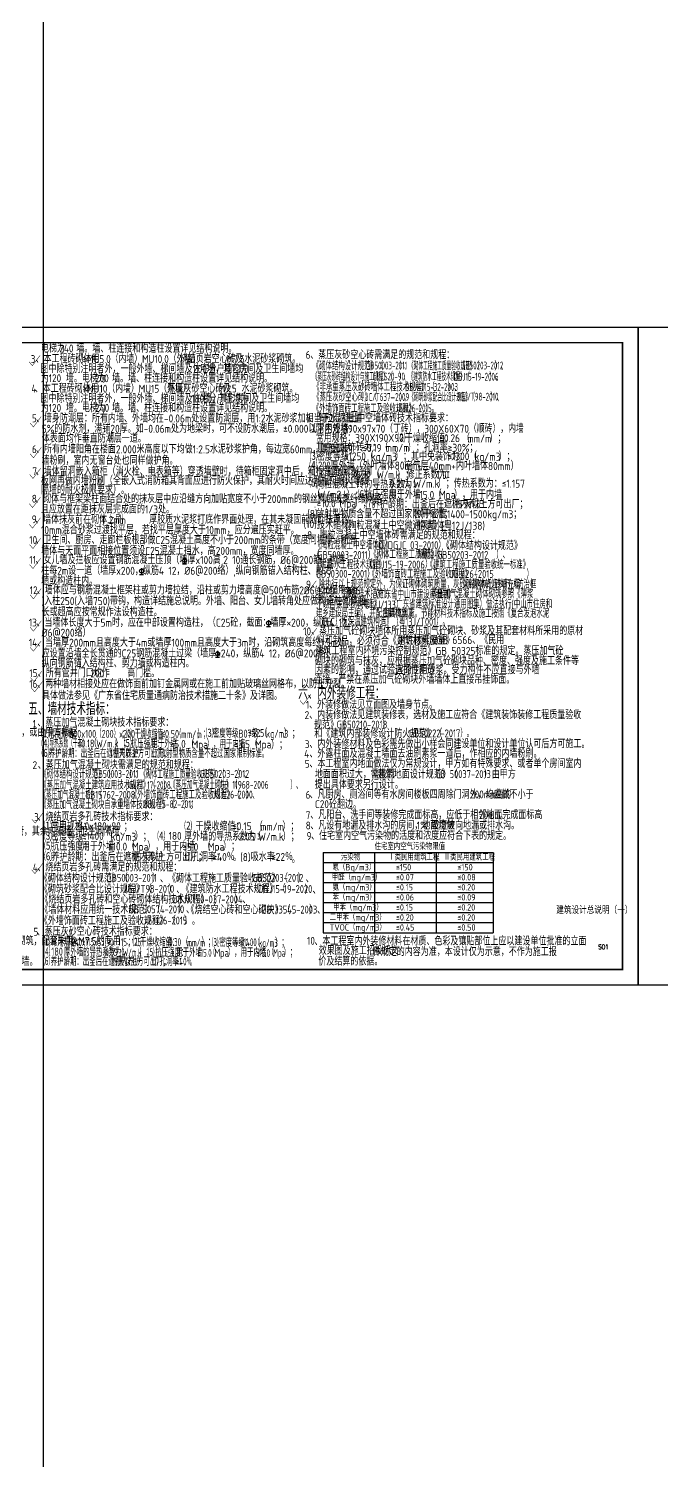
# Model space of a CAD drawing. Extents: x 6843040 to 15500510, y -6507076 to -4940511.
# Drawn here: x 7716982 to 7757360, y -5384709 to -5293327 of the extents above; entities that cross this region are included whole.
import ezdxf

# ---------------------------------------------------------------- set-up
doc = ezdxf.new("R2010")
doc.units = 0
doc.header["$LTSCALE"] = 1000
doc.header["$MEASUREMENT"] = 0
doc.layers.add('DIM_MODI', color=6, linetype='Continuous', plot=False)
for name, color, linetype in [('PUB_TEXT', 7, 'Continuous'), ('PUB_TITLE', 4, 'Continuous'), ('TITLE', 4, 'Continuous'), ('公共图层', 7, 'Continuous'), ('文字', 2, 'Continuous')]:
    doc.layers.add(name, color=color, linetype=linetype)
doc.styles.add('_TCH_DIM', font='SIMPLEX', dxfattribs={"bigfont": 'GBCBIG'})
doc.styles.add('HZ', font='rs', dxfattribs={"width": 0.8, "bigfont": 'hztxt'})
doc.styles.add('应该不会同名吧！！', font='GBENOR', dxfattribs={"height": 5, "bigfont": 'GBCBIG'})

msp = doc.modelspace()

# ---------------------------------------------------------------- linework, layer by layer
for p, q in [((7735768.3, -5345909.7), (7746630.4, -5345909.7)), ((7735768.3, -5345909.7), (7735768.3, -5351029.7)), ((7735768.3, -5346549.7), (7746630.4, -5346549.7)), ((7739076.8, -5351029.7), (7739076.8, -5345909.7)), ((7743001, -5351029.7), (7743001, -5345909.7)), ((7746630.4, -5345909.7), (7746630.4, -5351029.7)), ((7735768.3, -5347189.7), (7746630.4, -5347189.7)), ((7735768.3, -5347829.7), (7746630.4, -5347829.7)), ((7735768.3, -5348469.7), (7746630.4, -5348469.7)), ((7735768.3, -5349109.7), (7746630.4, -5349109.7)), ((7735768.3, -5349749.7), (7746630.4, -5349749.7)), ((7735768.3, -5350389.7), (7746630.4, -5350389.7)), ((7735768.3, -5351029.7), (7746630.4, -5351029.7))]:
    msp.add_line(p, q)
at = {"layer": 'DIM_MODI'}
msp.add_lwpolyline([(7717926.7, -5495629.9), (7717926.7, -5211216.4), (7836776.1, -5211216.4)], dxfattribs=at)
at = {"layer": 'PUB_TITLE'}
for p, q in [((7754888.3, -5353371.9), (7754888.3, -5313371.9)), ((7747888.3, -5353371.9), (7754888.3, -5353371.9))]:
    msp.add_line(p, q, dxfattribs=at)
for points in [[(7696488.3, -5354371.9), (7696488.3, -5312371.9), (7755888.3, -5312371.9), (7755888.3, -5354371.9)], [(7755888.3, -5354371.9), (7755888.3, -5312371.9), (7815288.3, -5312371.9), (7815288.3, -5354371.9)]]:
    msp.add_lwpolyline(points, close=True, dxfattribs=at)
at = {"layer": 'PUB_TITLE', "const_width": 100}
msp.add_lwpolyline([(7698988.3, -5353371.9), (7754888.3, -5353371.9), (7754888.3, -5313371.9), (7698988.3, -5313371.9)], close=True, dxfattribs=at)
at = {"layer": 'PUB_TITLE'}
for points, const_width in [([(7717717.2, -5314181.8), (7717218.8, -5314838.4), (7717006.1, -5314587.3)], 30), ([(7717784.3, -5318091), (7717285.9, -5318747.5), (7717073.2, -5318496.4)], 30), ([(7717784.3, -5320063.5), (7717285.9, -5320720), (7717073.2, -5320468.9)], 30), ([(7717755.8, -5321378.9), (7717257.4, -5322035.4), (7717044.7, -5321784.3)], 30), ([(7717730.9, -5323238.4), (7717232.5, -5323894.9), (7717019.8, -5323643.8)], 30), ([(7717730.9, -5324555.4), (7717232.5, -5325211.9), (7717019.8, -5324960.8)], 30), ([(7717754.4, -5325857.4), (7717256, -5326513.9), (7717043.3, -5326262.8)], 30), ([(7717754.4, -5327129.9), (7717256, -5327786.4), (7717043.3, -5327535.3)], 30), ([(7717784.4, -5329064.4), (7717286, -5329720.9), (7717073.3, -5329469.8)], 30), ([(7735336.5, -5328567.4), (7734838.1, -5329224), (7734625.4, -5328972.9)], 30), ([(7717784.4, -5331127.4), (7717286, -5331783.9), (7717073.3, -5331532.8)], 30), ([(7735372.5, -5331586.2), (7734874.1, -5332242.7), (7734661.4, -5331991.7)], 30), ([(7717784.4, -5332405.4), (7717286, -5333061.9), (7717073.3, -5332810.8)], 30), ([(7717815.4, -5334350.9), (7717317, -5335007.4), (7717104.3, -5334756.3)], 30), ([(7717863.4, -5335002.6), (7717365, -5335659.2), (7717152.4, -5335408.1)], 30), ([(7735006, -5335802.6), (7734507.6, -5336459.1), (7734295, -5336208)], 30), ([(7747888.3, -5353371.9), (7754888.3, -5353371.9)], 50)]:
    msp.add_lwpolyline(points, dxfattribs=dict(at, const_width=const_width))
at = {"layer": 'PUB_TITLE', "color": 4, "const_width": 30, "elevation": 1.3}
for points in [[(7717898.1, -5343382.5), (7717399.7, -5344039), (7717187.1, -5343787.9)], [(7717884.1, -5346606.4), (7717385.7, -5347262.9), (7717173.1, -5347011.9)]]:
    msp.add_lwpolyline(points, dxfattribs=at)
at = {"layer": '文字', "color": 2}
for p, q in [((7726806.1, -5327483.7, 1791.4), (7727061.2, -5327483.7, 1791.4)), ((7726933.7, -5327079.7, 1791.4), (7726933.7, -5327483.7, 1791.4)), ((7724064.3, -5328160.6, -13.8), (7724319.5, -5328160.6, -13.8)), ((7724191.9, -5327756.6, -13.8), (7724191.9, -5328160.6, -13.8)), ((7732297.6, -5331074.8, 1791.4), (7732297.6, -5331478.8, 1791.4)), ((7732170.1, -5331478.8, 1791.4), (7732425.2, -5331478.8, 1791.4)), ((7729035.6, -5333039.3, 1791.4), (7729035.6, -5333443.3, 1791.4)), ((7728908, -5333443.3, 1791.4), (7729163.1, -5333443.3, 1791.4))]:
    msp.add_line(p, q, dxfattribs=at)
for centre in [(7726933.7, -5327271.1, 1791.4), (7724191.9, -5327948, -13.8), (7732297.6, -5331266.2, 1791.4), (7729035.6, -5333230.7, 1791.4)]:
    msp.add_circle(centre, 127.6, dxfattribs=at)

# ---------------------------------------------------------------- texts
at = {"layer": 'PUB_TEXT', "color": 2, "style": '应该不会同名吧！！'}
for s, p in [('240', (7718940.2, -5313988)), ('≥MU5.0（内墙）MU10.0（外墙）', (7720420.9, -5314665.1)), ('M7.5', (7729619.7, -5314654.8)), ('120', (7718263, -5315891.7)), ('200', (7721220.2, -5315893)), ('200', (7727479.1, -5315301)), ('≥MU10（内墙）MU15（外墙）', (7720429, -5316559.2)), ('M7.5', (7729111.9, -5316548.8)), ('120', (7718263, -5317785.8)), ('240', (7721220.2, -5317787.1)), ('180', (7727360.1, -5317195.1)), ('常用规格：390X190X90', (7735322.1, -5319706, 6.9)), ('190x97x70（丁砖），300X60X70（顺砖），内墙', (7737138.1, -5319113.5, 6.9)), ('≤0.26', (7743196.5, -5319717.3, 6.9)), ('≤0.19', (7738266, -5320342.3, 6.9)), ('≤1250', (7737110.4, -5320873.8, 6.9)), ('≤1300', (7743717.9, -5320873.8, 6.9)), ('0.274', (7740026.8, -5322632.2, 6.9)), ('≥15.0', (7741634.5, -5323330.9, 6.9)), ('≥10.0', (7735362.6, -5323877, 6.9)), ('15', (7744157.8, -5323926.5, 6.9)), ('1 2mm', (7721610.4, -5324942.1)), ('~', (7721833.7, -5325310.6)), ('200', (7720925.9, -5334730.1)), ('200mm', (7745154.1, -5342452.5)), ('C20', (7735255.4, -5343080.8)), ('240x180x90', (7719946.8, -5344482.3)), ('≤0.15', (7729980.7, -5344482.3)), ('1%', (7741749.5, -5344441.1)), ('20mm', (7745716.3, -5343783.5)), ('≤1400', (7720367, -5345107.5)), ('180', (7725916.7, -5345103.8)), ('2.05', (7730381.9, -5345143.1)), ('≥10.0', (7722053.2, -5345786.3)), ('≥5.0', (7726792.2, -5345805)), ('15', (7723645.4, -5346442.3)), ('≥40％', (7728721.4, -5346445.4)), ('≤22％', (7732470.1, -5346445.4))]:
    msp.add_text(s, height=500, dxfattribs=at).set_placement(p)
at = {"layer": 'PUB_TEXT', "color": 2, "style": '应该不会同名吧！！', "width": 0.8}
for s, p in [('200', (7735454.9, -5321457.5, 6.9)), ('0.30', (7737867.6, -5322030.2, 6.9)), ('W/m.k', (7739217.4, -5322039.9, 6.9)), ('1.10', (7743025.6, -5322043.7, 6.9)), ('GB50003-2011', (7735409.3, -5327173.2, 6.9)), ('Q/DGJC 03-2010', (7739281.3, -5326542.7, 6.9)), ('GB50203-2012', (7743041.6, -5327167.2)), ('GBJ15-19-2006', (7738799.9, -5327779.3, 6.9)), ('GB50300-2001', (7735310.9, -5328368.3, 6.9)), ('JGJ126-2015', (7743846.5, -5328382.6, 6.9)), ('GB50210-2018', (7736645.9, -5337994.5)), ('GB50222-2017）。', (7741257, -5338554.4)), ('GB 50037-2013', (7742938.4, -5341155.8)), ('GB50003-2011', (7721953.4, -5347779.1)), ('GB50203-2012', (7731238.6, -5347778.2)), ('JGJ/T98-2010', (7723045.7, -5348481.9)), ('DBJ15-19-2020', (7731629.8, -5348492.4)), ('GB 50574-2010', (7723346, -5349787.7)), ('DBJ/T50-037-2004', (7726163.9, -5349149.9)), ('GB 13545-2003', (7731824.5, -5349806.8)), ('JGJ126-2015', (7724291, -5350505.3))]:
    msp.add_text(s, height=500, dxfattribs=at).set_placement(p)
at = {"layer": 'PUB_TEXT', "style": '_TCH_DIM', "width": 0.705882}
msp.add_text('S01', height=297.5, dxfattribs=at).set_placement((7753335, -5352088.3))
at = {"layer": 'TITLE', "color": 1, "style": '应该不会同名吧！！'}
for s, p in [('六、内外装修工程：', (7734180, -5336129.8)), ('五、墙材技术指标：', (7716961.3, -5337144.1))]:
    msp.add_text(s, height=817.02, dxfattribs=at).set_placement(p)
at = {"layer": '公共图层', "color": 2, "style": 'HZ', "width": 0.8}
msp.add_text('建筑设计总说明（一）', height=450, dxfattribs=at).set_placement((7750653.6, -5349825.7))
at = {"layer": '文字', "color": 2, "style": '应该不会同名吧！！'}
for s, height, p in [('电梯为', 510.64, (7717760.9, -5314007.6)), ('墙。墙、柱连接和构造柱设置详见结构说明。', 510.638, (7720029, -5314007.6)), ('、蒸压灰砂空心砖需满足的规范和规程：', 510.638, (7734951.1, -5314417.5)), ('3', 500, (7717113.3, -5314666.1)), ('、本工程砖砌体用', 510.64, (7717421.7, -5314662.1)), ('图中除特别注明者外，一般外墙、梯间墙及住宅分户墙均为', 510.638, (7717737.6, -5315305.2)), ('烧结页岩空心砖及', 510.64, (7726619.9, -5314662.1)), ('墙，其它房间及卫生间墙均', 510.638, (7728379, -5315305.2)), ('水泥砂浆砌筑。', 510.64, (7730742.8, -5314662.1)), ('6', 500, (7734659.4, -5314398)), ('为', 510.6, (7717766.5, -5315912.6)), ('墙。电梯为', 510.64, (7719356.9, -5315912.6)), ('墙。墙、柱连接和构造柱设置详见结构说明。', 510.638, (7722309, -5315912.6)), ('4', 500, (7717160.3, -5316556.7)), ('、本工程砖砌体用', 510.64, (7717368.7, -5316556.2)), ('蒸压灰砂空心砖及', 510.64, (7725842.1, -5316556.2)), ('水泥砂浆砌筑。', 510.64, (7730565.5, -5316556.2)), ('图中除特别注明者外，一般外墙、梯间墙及住宅分户墙均为', 510.638, (7717737.6, -5317199.3)), ('为', 510.6, (7717766.5, -5317806.7)), ('墙。电梯为', 510.64, (7719356.9, -5317806.7)), ('墙。墙、柱连接和构造柱设置详见结构说明。', 510.638, (7722309, -5317806.7)), ('墙，其它房间及卫生间墙均', 510.638, (7728122.1, -5317199.3)), ('5', 500, (7717189.3, -5318449.6)), ('、墙身防潮层：所有内墙、外墙均在-0.06m处设置防潮层，用1:2水泥砂浆加相当于水泥重量', 510.638, (7717446.5, -5318462.6)), ('7', 510.6, (7734680.6, -5318451.1, 6.9)), ('、陶粒混凝土中空墙体砖技术指标要求：', 510.638, (7734872, -5318451.1, 6.9)), ('体表面均作垂直防潮层一道。', 510.638, (7717819, -5319743.1)), ('5%%%的防水剂，满铺20厚。如-0.06m处为地梁时，可不设防水潮层，%%P0.000以下内外墙', 510.638, (7717819, -5319122.6)), ('⑴', 510.6, (7734890.4, -5319142, 6.9)), ('.', 510.6, (7735217.5, -5319112, 6.9)), ('常用规格：', 510.64, (7735355.9, -5319142, 6.9)), ('⑵', 510.6, (7740519.6, -5319734.8, 6.9)), ('干燥收缩值：', 510.64, (7740992.2, -5319734.8, 6.9)), ('（', 510.6, (7744634.8, -5319745.8, 6.9)), ('mm/m', 510.64, (7744975.2, -5319745.8, 6.9)), ('）；', 510.64, (7746391.9, -5319745.8, 6.9)), ('6', 500, (7717189.3, -5320422.1)), ('、所有内墙阳角在楼面2.000米高度以下均做1:2.5水泥砂浆护角，每边宽60mm，厚度同内', 510.638, (7717446.5, -5320435.1)), ('其中免装饰砖为：', 510.64, (7735322.2, -5320324.3, 6.9)), ('（', 510.6, (7739418.3, -5320335.3, 6.9)), ('mm/m', 510.64, (7739758.7, -5320335.3, 6.9)), ('.', 510.6, (7740860.1, -5319734.8, 6.9)), ('）；孔洞率≥30%%%；', 510.638, (7741175.4, -5320335.3, 6.9)), ('墙粉刷，室内无窗台处也同样做护角。', 510.638, (7717805, -5321157.1)), ('⑷', 510.6, (7734897.4, -5321487, 6.9)), ('⑶', 510.6, (7734912.5, -5320905, 6.9)), ('密度等级：', 510.64, (7735378, -5320905, 6.9)), ('厚外墙（外叶墙体80mm+', 510.638, (7736257.3, -5321472, 6.9)), ('（', 510.6, (7738481.6, -5320905, 6.9)), ('kg/m3', 510.64, (7738822, -5320905, 6.9)), ('）；其中免装饰为：', 510.64, (7740363.7, -5320905, 6.9)), ('空气层40mm+内叶墙体80mm）', 510.638, (7740980.8, -5321501.5, 6.9)), ('（', 510.6, (7745089.1, -5320905, 6.9)), ('kg/m3', 510.64, (7745429.5, -5320905, 6.9)), ('）；', 510.64, (7746971.2, -5320905, 6.9)), ('7', 500, (7717218.8, -5321820.6)), ('、墙体留洞嵌入箱柜（消火栓、电表箱等）穿透墙壁时，待箱柜固定洞中后，箱柜背面洞口钉钢', 510.638, (7717432.5, -5321850.6)), ('板网再做内墙粉刷（全嵌入式消防箱其背面应进行防火保护，其耐火时间应达到相应耐火等级', 510.638, (7717765.6, -5322447.6)), ('⑸', 510.6, (7734894.3, -5322615, 6.9)), ('.', 510.6, (7735253, -5321415, 6.9)), ('陶粒混凝土砖的导热系数为：', 510.638, (7735330, -5322674.5, 6.9)), ('的导热系数为：', 510.64, (7735479.8, -5322033.5, 6.9)), ('（', 510.6, (7738877, -5322039.9, 6.9)), ('）；', 510.64, (7740497.1, -5322077.4, 6.9)), ('修正系数为：', 510.64, (7741106.8, -5322066.5, 6.9)), ('.', 510.6, (7741123, -5321457, 6.9)), ('（', 510.6, (7741205.8, -5322624.4, 6.9)), ('）；传热系数为：≤1.157', 510.638, (7743087.9, -5322623.9, 6.9)), ('隔墙的耐火极限要求）。', 510.638, (7717765.6, -5323037.6)), ('.', 510.6, (7735199.5, -5322568, 6.9)), ('（', 510.6, (7735086.3, -5323326.9, 6.9)), ('W/m2.k', 510.64, (7735426.7, -5323326.4, 6.9)), ('）；', 510.64, (7737284.9, -5323379.4, 6.9)), ('⑹', 510.6, (7737978.1, -5323359.3, 6.9)), ('抗压强度：', 510.64, (7738419.1, -5323332.5, 6.9)), ('用于外墙', 510.64, (7739967.3, -5323332.5, 6.9)), ('W/m.k', 510.64, (7741546.2, -5322623.9, 6.9)), ('（', 510.6, (7742829, -5323332.5, 6.9)), ('Mpa', 510.64, (7743169.4, -5323332.5, 6.9)), ('），用于内墙', 510.64, (7744127.7, -5323332.5, 6.9)), ('8', 500, (7717179.4, -5323580)), ('、砌体与框架梁柱面结合处的抹灰层中应沿缝方向加贴宽度不小于200mm的钢丝网或玻璃纤维网格，', 510.638, (7717393.1, -5323610)), ('且应放置在距抹灰层完成面的1/3处。', 510.638, (7717765.6, -5324270)), ('.', 510.6, (7735180.6, -5323297.5, 6.9)), ('.', 510.6, (7735185.6, -5323911.1, 6.9)), ('（', 510.6, (7736483.3, -5323895, 6.9)), ('Mpa', 510.64, (7736823.7, -5323895, 6.9)), ('）；', 510.64, (7737782, -5323895, 6.9)), ('⑺', 510.6, (7738482.7, -5323946.1, 6.9)), ('养护龄期：出釜后在遮棚内养护', 510.638, (7738892.1, -5323946.1, 6.9)), ('天以上方可出厂；', 510.64, (7744732.5, -5323946.1, 6.9)), ('9', 500, (7717179.4, -5324897)), ('、墙体抹灰前在砌体上刷      厚胶质水泥浆打底作界面处理，在其未凝固前随即抹厚约', 510.638, (7717393.1, -5324927)), ('(10)', 510.64, (7734525.9, -5325209.1, 6.9)), ('(8)', 510.64, (7734761.9, -5324552.9, 6.9)), ('.', 510.6, (7735271, -5324585, 6.9)), ('放射型物质含量不超过国家限制标准；', 510.638, (7735336.5, -5324577.9, 6.9)), ('技术指标:', 510.64, (7735394, -5325266.5, 6.9)), ('《陶粒混凝土中空微通风墙体', 510.638, (7736886.4, -5325294, 6.9)), ('(9)', 510.64, (7741572.9, -5324552.9, 6.9)), ('构造》(粤12J/138)', 510.638, (7741789.2, -5325310, 6.9)), ('干密度1400-1500kg/m3；', 510.638, (7742147.5, -5324577.9, 6.9)), ('10', 500, (7717020.4, -5326216)), ('、卫生间、厨房、走廊栏板根部做C25混凝土高度不小于200mm的条带（宽度同墙厚。所有', 510.638, (7717416.6, -5326229)), ('10mm混合砂浆过渡找平层，若找平层厚度大于10mm，应分遍压实赶平。', 510.638, (7717765.6, -5325587)), ('8', 510.6, (7734749.5, -5325920.2, 6.9)), ('、陶粒混凝土中空墙体砖需满足的规范和规程：', 510.638, (7735044.5, -5325920.2, 6.9)), ('.', 510.6, (7735334.5, -5325247.5, 6.9)), ('墙体与天面平面相接位置须设C25混凝土挡水，高200mm，宽度同墙厚。', 510.638, (7717782.1, -5326914.5)), ('（           ）、', 510.638, (7735054.5, -5327194.3, 6.9)), ('（              ）、', 510.638, (7738723, -5326563.8, 6.9)), ('《砌体结构设计规范》', 510.64, (7743355.5, -5326589.3, 6.9)), ('11', 500, (7717020.4, -5327488.5)), ('、女儿墙及拦板应设置钢筋混凝土压顶（墙厚x100高,2 10通长钢筋，%%C6@200箍。构造', 510.638, (7717416.6, -5327501.5)), ('（            ）、', 510.638, (7738426.5, -5327783.7, 6.9)), ('柱每2m设一道（墙厚x200，纵筋4 12，%%C6@200络）,纵向钢筋锚入结构柱、剪力', 510.638, (7717782.1, -5328187)), ('墙或构造柱内。', 510.64, (7717782.1, -5328841)), ('（           ）、', 510.638, (7735007.5, -5328411.2, 6.9)), ('12', 500, (7717050.4, -5329423)), ('、墙体应与钢筋混凝土框架柱或剪力墙拉结，沿柱或剪力墙高度@500布筋2%%C6(120墙用1%%C6', 510.638, (7717504.1, -5329436)), ('9', 500, (7734683.4, -5329054.2)), ('长或超高应按常规作法设构造柱。', 510.638, (7717812.1, -5330827)), (')入柱250(入墙750)带钩，构造详结施总说明。外墙、阳台、女儿墙转角处应做构造柱砌体超', 510.638, (7717812.1, -5330121.5)), ('13', 500, (7716993.4, -5331486)), ('、当墙体长度大于5m时，应在中部设置构造柱，（C25砼，截面：墙厚×200，纵筋4 12，', 510.638, (7717483.6, -5331499)), ('%%C6@200络）', 510.64, (7717812.1, -5332140.5)), ('10', 500, (7734500.4, -5332044.9)), ('、蒸压加气砼砌块墙体所用蒸压加气砼砌块、砂浆及其配套材料所采用的原材', 510.638, (7735011.1, -5332033.4)), ('料和制品，必须符合《建筑材料放', 510.638, (7735376.6, -5332659.4)), (' 射性核素限量》', 510.64, (7740267.6, -5332642.1)), ('GB 6566、《民用', 510.638, (7743010.4, -5332605.8)), ('14', 500, (7716993.4, -5332764)), ('、当墙厚200mm且高度大于4m或墙厚100mm且高度大于3m时，沿砌筑高度每约1.5m处', 510.638, (7717520.1, -5332777)), ('应设置沿墙全长贯通的C25钢筋混凝土过梁（墙厚×240，纵筋4 12，%%C6@200络）,', 510.638, (7717812.1, -5333462.5)), ('建筑工程室内环境污染控制规范》GB 50325标准的规定。蒸压加气砼', 510.638, (7735281.9, -5333301.3)), ('纵向钢筋锚入结构柱、剪力墙或构造柱内。', 510.638, (7717812.1, -5334093.5)), ('砌块的砌筑与抹灰，应根据蒸压加气砼砌块品种、密度、强度及施工条件等', 510.638, (7735252, -5333943.4)), ('因素的影响，通过试验选择性能适', 510.638, (7735252, -5334517.4)), ('宜的专用砂浆。受力构件不应直接与外墙', 510.638, (7740397.4, -5334525.7)), ('15', 500, (7717024.4, -5334709.5)), ('、两种墙材相接处应在做饰面前加钉金属网或在施工前加贴玻璃丝网格布，以防止开裂。', 510.638, (7717517.9, -5335419.5)), ('、所有管井门口均作    高门槛。', 510.638, (7717564.6, -5334722.5)), ('连接，严禁在蒸压加气砼砌块外墙墙体上直接吊挂饰面。', 510.638, (7735210.4, -5335134.2)), ('16', 500, (7717021.7, -5335406.5)), ('具体做法参见《广东省住宅质量通病防治技术措施二十条》及详图。', 510.638, (7717831.9, -5336167.3)), ('1', 500, (7734670.3, -5336737.6)), ('、外装修做法见立面图及墙身节点。', 510.638, (7734878.7, -5336737.6)), ('1', 500, (7717245.1, -5337951.2, 1.3)), ('、蒸压加气混凝土砌块技术指标要求：', 510.638, (7717536.7, -5337878.8, 1.3)), ('2', 500, (7734593.5, -5337392)), ('、内装修做法见建筑装修表，选材及施工应符合《建筑装饰装修工程质量验收', 510.638, (7734885.2, -5337392)), ('规范》（', 510.64, (7735192.8, -5338039.1)), ('）', 510.6, (7739537.6, -5338041.7)), ('米，相当于绝对标高    高程     米，或由甲方根据', 510.638, (7707896.2, -5338508.2)), ('⑴', 510.6, (7717774.7, -5338616.2, 1.3)), ('.', 500, (7718115.1, -5338616.2, 1.3)), ('.', 500, (7723542.1, -5338616.2, 1.3)), ('⑶', 510.6, (7728273.8, -5338580.6, 1.3)), ('.', 500, (7728614.2, -5338580.6, 1.3)), ('（', 510.6, (7731711.8, -5338580.6, 1.3)), ('）；', 510.64, (7733257.4, -5338580.6, 1.3)), ('和《建筑内部装修设计防火规范》（', 510.638, (7735212.1, -5338587.4)), ('⑷', 510.6, (7717790.3, -5339259.1, 1.3)), ('⑹', 510.6, (7717803.4, -5339863.2, 1.3)), ('（', 510.6, (7720839, -5339211.6, 1.3)), ('15', 500, (7722148.6, -5339843.7, 1.3)), ('）；', 510.64, (7722484.6, -5339211.6, 1.3)), ('⑸', 510.6, (7723044, -5339232.4, 1.3)), ('.', 500, (7723384.4, -5339232.4, 1.3)), ('⑺', 510.6, (7724863.2, -5339863.2, 1.3)), ('≥5.0', 500, (7725987.3, -5339232.3, 1.3)), ('（', 510.6, (7727048.2, -5339259.9, 1.3)), ('Mpa', 500, (7727388.6, -5339259.9, 1.3)), ('≥3.5', 500, (7730075.8, -5339250.9, 1.3)), ('（', 510.6, (7731094.5, -5339259.9, 1.3)), ('Mpa', 500, (7731435, -5339259.9, 1.3)), ('）；', 510.64, (7732448.3, -5339314.4, 1.3)), ('4', 500, (7734567.5, -5339861.6)), ('3', 500, (7734604.3, -5339245.2)), ('、内外装修材料及色彩需先做出小样会同建设单位和设计单位认可后方可施工。', 510.638, (7734896, -5339245.2)), ('、外露柱面及混凝土墙面去油刷素浆一道后，作相应的内墙粉刷。', 510.638, (7734900.8, -5339861.6)), ('2', 500, (7717231.1, -5340583.9, 1.3)), ('、蒸压加气混凝土砌块需满足的规范和规程：', 510.638, (7717564.4, -5340584.9, 1.3)), ('.', 500, (7718143.8, -5339863.2, 1.3)), ('.', 500, (7725200.3, -5339862.2, 1.3)), ('.', 500, (7725457.6, -5339863.2, 1.3)), ('5', 500, (7734607.3, -5340501.9)), ('、本工程室内地面做法仅为常规设计，甲方如有特殊要求、或者单个房间室内', 510.638, (7734898.9, -5340501.9)), ('提出具体要求另行设计。', 510.638, (7735244.1, -5341841.4)), ('地面面积过大，需按照', 510.64, (7735247.6, -5341177.1)), ('《建筑地面设计规范》（', 510.638, (7738753.3, -5341188)), ('）由甲方', 510.64, (7746029.2, -5341188)), ('6', 500, (7734656, -5342476.1)), ('、凡厨房、厕浴间等有水房间楼板四周除门洞外，均应做不小于', 510.638, (7734908.7, -5342476.1)), ('高的', 510.64, (7746751.1, -5342476.1)), ('砼翻边。', 510.64, (7736149.4, -5343113.2)), ('3', 500, (7717330.8, -5343900.9)), ('、烧结页岩多孔砖技术指标要求：', 510.638, (7717539.1, -5343900.9)), ('⑴', 510.6, (7717938.1, -5344510.7)), ('常用规格：', 510.64, (7718403.5, -5344510.7)), ('⑵', 510.6, (7726911, -5344510.7)), ('干燥收缩值：', 510.64, (7727626.4, -5344510.7)), ('（', 510.6, (7731419, -5344510.7)), ('mm/m', 500, (7731759.4, -5344510.7)), ('）；', 510.64, (7733176.1, -5344510.7)), ('7', 500, (7734662.8, -5343773.4)), ('8', 500, (7734662.8, -5344442.3)), ('、凡阳台、洗手间等装修完成面标高，应低于相邻地面完成面标高', 510.638, (7734954.5, -5343773.4)), ('、凡设有地漏及排水沟的房间，地面均做', 510.638, (7734954.5, -5344442.3)), ('坡度坡向地漏或排水沟。', 510.638, (7742665.9, -5344442.3)), ('。', 510.6, (7747051.2, -5343815)), ('注明外，一般外墙、梯间墙及住宅分户墙均为200墙，电梯井道壁为200墙，其余内隔墙、卫生间隔墙、', 510.638, (7700084.2, -5344829.2)), ('⑶', 510.6, (7717960.2, -5345152.7)), ('.', 500, (7718278.5, -5344510.7)), ('密度等级：', 510.64, (7718425.6, -5345152.7)), ('（', 510.6, (7721877.8, -5345152.7)), ('kg/m3', 500, (7722218.2, -5345152.7)), ('；', 510.6, (7723052.6, -5344510.7)), ('）；', 510.64, (7723759.9, -5345152.7)), ('⑷', 510.6, (7725190.7, -5345152.7)), ('厚外墙的导热系数为：', 510.64, (7726906.1, -5345152.7)), ('.', 500, (7727251.4, -5344510.7)), ('（', 510.6, (7731310.4, -5345152.7)), ('W/m.k', 500, (7731650.8, -5345152.7)), ('）；', 510.64, (7733192.5, -5345152.7)), ('9', 500, (7734717.8, -5345104.9)), ('、住宅室内空气污染物的活度和浓度应符合下表的规定。', 510.638, (7735006.5, -5345104.9)), ('⑸', 510.6, (7717968.4, -5345788)), ('.', 500, (7718300.6, -5345152.7)), ('.', 500, (7718308.8, -5345788)), ('抗压强度：', 510.64, (7718433.8, -5345788)), ('用于外墙', 510.64, (7720385.9, -5345788)), ('（', 510.6, (7723247.6, -5345788)), ('Mpa', 500, (7723588.1, -5345788)), ('），用于内墙', 510.64, (7724546.4, -5345788)), ('.', 500, (7725531.1, -5345152.7)), ('（', 510.6, (7728088.9, -5345788)), ('Mpa', 500, (7728429.4, -5345788)), ('）；', 510.64, (7729387.7, -5345788)), ('住宅室内空气污染物限值', 408.511, (7739062.6, -5345733.9)), ('4', 500, (7717245.1, -5347117)), ('、烧结页岩多孔砖需满足的规范和规程：', 510.638, (7717536.7, -5347117)), ('⑹', 510.6, (7717966.8, -5346461.8)), ('.', 500, (7718307.2, -5346461.8)), ('养护龄期：出釜后在遮棚内养护', 510.638, (7718432.2, -5346461.8)), ('天以上方可出厂；', 510.64, (7724220.1, -5346461.8)), ('⑺', 510.6, (7726945.2, -5346461.8)), ('.', 500, (7727285.7, -5346461.8)), ('孔洞率：', 510.64, (7727410.7, -5346461.8)), ('。', 510.6, (7730022.4, -5346461.8)), ('(8)', 510.64, (7730483.1, -5346461.8)), ('.', 500, (7731022.4, -5346461.8)), ('吸水率：', 510.64, (7731159.4, -5346461.8)), ('。', 510.6, (7733771.1, -5346572.8)), ('氡（Bq/m3）', 408.51, (7736377.7, -5347056.3)), ('污染物', 408.51, (7736913.2, -5346416.3)), ('Ⅰ类民用建筑工程', 408.51, (7739930.8, -5346416.3)), ('≤150', 408.51, (7740415.4, -5347056.3)), ('Ⅱ类民用建筑工程', 408.51, (7743473.7, -5346416.3)), ('≤150', 408.51, (7744339.6, -5347056.3)), ('《砌体结构设计规范》（', 510.638, (7717697.3, -5347825.7)), ('）、《砌体工程施工质量验收规范》（', 510.638, (7724849.9, -5347825.7)), ('）、', 510.64, (7734147.1, -5347825.7)), ('甲醛（mg/m3）', 408.51, (7736331.3, -5347696.3)), ('≤0.07', 408.51, (7740415.4, -5347696.3)), ('≤0.08', 408.51, (7744339.6, -5347696.3)), ('《砌筑砂浆配合比设计规程》（', 510.638, (7717700.2, -5348516.8)), ('《烧结页岩多孔砖和空心砖砌体结构技术规程》（', 510.638, (7717726.5, -5349169.4)), ('）、', 510.64, (7725894.5, -5348537.3)), ('《建筑防水工程技术规程》（', 510.638, (7726743, -5348508.7)), ('）、', 510.64, (7730106.7, -5349169.4)), ('）、', 510.64, (7734591.8, -5348558.2)), ('苯（mg/m3）', 408.51, (7736377.7, -5348976.3)), ('氨（mg/m3）', 408.51, (7736377.7, -5348336.3)), ('≤0.15', 408.51, (7740415.4, -5348336.3)), ('≤0.06', 408.51, (7740415.4, -5348976.3)), ('≤0.20', 408.51, (7744339.6, -5348336.3)), ('≤0.09', 408.51, (7744339.6, -5348976.3)), ('《墙体材料应用统一技术规范》（', 510.638, (7717726.5, -5349821.2)), ('）、', 510.64, (7726512.9, -5349803.3)), ('《烧结空心砖和空心砌块》（', 510.638, (7727055.9, -5349841.8)), ('）、', 510.64, (7734874.2, -5349833.3)), ('甲苯（mg/m3）', 408.51, (7736413.1, -5349616.3)), ('≤0.15', 408.51, (7740415.4, -5349616.3)), ('≤0.20', 408.51, (7744339.6, -5349616.3)), ('《外墙饰面砖工程施工及验收规程》（', 510.638, (7717697.3, -5350534.7)), ('）。', 510.64, (7726890.7, -5350534.7)), ('二甲苯（mg/m3）', 408.51, (7736194.6, -5350256.3)), ('TVOC（mg/m3）', 408.511, (7736194.6, -5350896.3)), ('≤0.20', 408.51, (7740415.4, -5350256.3)), ('≤0.20', 408.51, (7744339.6, -5350256.3)), ('、本工程砖砌体:外墙采用≥MU15、内墙采用≥MU10陶粒混凝土中空墙体砖砌筑，配套采用≥M7.5的专用', 510.638, (7699614.8, -5351821)), ('5', 500, (7717290.8, -5351217.5)), ('、蒸压灰砂空心砖技术指标要求：', 510.638, (7717499.1, -5351217.5)), ('10', 500, (7734747.3, -5351795.4)), ('、本工程室内外装修材料在材质、色彩及镶贴部位上应以建设单位批准的立面', 510.638, (7735216.5, -5351834.9)), ('≤0.45', 408.51, (7740415.4, -5350896.3)), ('≤0.50', 408.51, (7744339.6, -5350896.3)), ('效果图及施工招投标文', 510.64, (7735496.5, -5352437.6)), ('件规定的内容为准，本设计仅为示意，不作为施工报', 510.638, (7738941.3, -5352516.6)), ('墙。', 510.64, (7716531, -5353142.1)), ('价及结算的依据。', 510.64, (7735472.8, -5353119.4))]:
    msp.add_text(s, height=height, dxfattribs=at).set_placement(p)
for s, height, width, p in [('《砌体结构设计规范》（', 510.638, 0.8, (7735111.7, -5315126.3)), ('GB50003-2011', 500, 0.6, (7738507.7, -5315079.6)), ('）、《砌体工程施工质量验收规范》（', 500, 0.6, (7740651.7, -5315126.3)), ('GB50203-2012', 500, 0.6, (7744579.6, -5315078.8)), ('）、', 510.64, 0.8, (7746710.1, -5315126.3)), ('《蒸压灰砂砖结构设计与施工规程》（', 500, 0.6, (7735111.7, -5315809.2)), ('CECS20-90', 500, 0.6, (7738948.4, -5315779.6)), ('）、《建筑防水工程技术规程》（', 500, 0.6, (7740622.8, -5315809.2)), ('DBJ15-19-2006', 500, 0.6, (7744120.2, -5315793)), ('）、', 510.64, 0.8, (7746378.1, -5315830.2)), ('《非承重蒸压灰砂砖墙体工程技术规程》（', 510.638, 0.8, (7735140.8, -5316469.9)), ('《蒸压灰砂空心砖》（', 510.64, 0.8, (7735140.8, -5317121.8)), ('JC/T637—2009', 500, 0.6, (7738487.5, -5317088.3)), ('）、《砌筑砂浆配合比设计规程》（', 500, 0.6, (7740671, -5317121.8)), ('DBJ/T15-32-2003', 500, 0.6, (7741006.2, -5316450.4)), ('）、', 510.64, 0.8, (7743720.6, -5316469.9)), ('JGJ/T98-2010', 500, 0.6, (7744315.2, -5317066.3)), ('）、', 510.64, 0.8, (7746444.6, -5317121.8)), ('《外墙饰面砖工程施工及验收规程》（', 510.638, 0.8, (7735111.7, -5317835.3)), ('JGJ126-2015', 500, 0.6, (7740388.6, -5317805.8)), ('）。', 510.64, 0.8, (7742286.8, -5317835.3)), ('《陶粒混凝土中空墙体砖》', 510.638, 0.8, (7735237, -5326563.3, 6.9)), ('《砌体工程施工质量验收', 510.638, 0.8, (7738781.5, -5327153.3, 6.9)), ('规范》（              ）、', 510.638, 0.8, (7741816, -5327155.3, 6.9)), ('《建筑', 510.64, 0.8, (7735161, -5327793.7, 6.9)), ('防水工程技术规程》', 510.64, 0.8, (7736058, -5327813.7, 6.9)), ('《建筑工程施工质量验收统一标准》', 510.638, 0.8, (7742384.5, -5327808.2, 6.9)), ('、除执行以上规范规定外，为保证砌体砌筑质量，灰砂砖砌体尚应执行《防治框', 510.638, 0.8, (7735082.1, -5329054.7)), ('《外墙饰面砖工程施工及验收规程》（             ）', 510.638, 0.8, (7738680, -5328414.9, 6.9)), ('架结构灰砂砖填充墙', 510.64, 0.8, (7744674.6, -5329069.2)), ('墙开裂、空鼓、', 510.64, 0.8, (7735316.6, -5329657.2)), (' 渗漏技术措施》', 510.64, 0.8, (7736928.6, -5329675.3)), ('（广东省中山市建设局编制）；', 510.638, 0.8, (7738892.4, -5329708.1)), ('蒸压加气混凝土砌体砌筑参照《薄浆', 510.638, 0.8, (7742655.4, -5329680.1)), ('建乡建设局主编)，并配合结构施工', 510.638, 0.8, (7735319.4, -5330890.2)), ('干砌自保温墙体构造》  ', 510.638, 0.8, (7735354.9, -5330316.2)), ('（粤12J/133）', 510.64, 0.8, (7737925.4, -5330346.7)), ('（广东省建筑标准设计通用图集）做法执行(中山市住房和', 510.638, 0.8, (7740038.4, -5330327.7)), ('（CFC）板保温建筑构造》（粤13J/T001）。', 510.638, 0.8, (7735304.9, -5331439.2)), ('图具体实施。节能材料技术指标及施工按照《复合发泡水泥', 510.638, 0.8, (7739576.4, -5330918.2)), ('常用规格：', 510.64, 0.8, (7718240.1, -5338616.2, 1.3)), ('600x100（200）x200', 500, 0.7, (7719558.1, -5338587.7, 1.3)), ('；', 510.6, 0.7, (7722920.8, -5338616.2, 1.3)), ('⑵', 510.6, 0.7, (7723201.7, -5338616.2, 1.3)), ('干燥收缩值：', 510.64, 0.7, (7723763.1, -5338616.2, 1.3)), ('≤0.50', 500, 0.7, (7725432.5, -5338587.7, 1.3)), ('（', 510.6, 0.7, (7726374.2, -5338616.2, 1.3)), ('mm/m', 500, 0.7, (7726714.6, -5338616.2, 1.3)), ('）；', 510.64, 0.7, (7727755.7, -5338616.2, 1.3)), ('密度等级B07级：', 510.64, 0.8, (7728739.2, -5338580.6, 1.3)), ('≤725', 500, 0.7, (7730978.7, -5338535.4, 1.3)), ('kg/m3', 500, 0.7, (7732125.3, -5338580.6, 1.3)), ('.', 510.6, 0.8, (7718147, -5339204.9)), ('养护龄期：出釜后在遮棚内养护', 510.638, 0.8, (7718268.8, -5339863.2, 1.3)), ('导热系数（干态）：', 500, 0.6, (7718306.7, -5339211.6, 1.3)), ('≤0.18', 500, 0.7, (7720087.6, -5339202, 1.3)), ('W/m.k', 500, 0.7, (7721300.9, -5339211.6, 1.3)), ('天以上方可出厂；', 510.64, 0.8, (7722723.3, -5339863.2, 1.3)), ('抗压强度：', 510.64, 0.8, (7723509.4, -5339232.4, 1.3)), ('用于外墙', 510.64, 0.8, (7724820.5, -5339232.4, 1.3)), ('放射型物质含量不超过国家限制标准。', 510.638, 0.8, (7725328.6, -5339863.2, 1.3)), ('），用于内墙', 510.64, 0.8, (7728347, -5339259.9, 1.3)), ('《砌体结构设计规范》（', 510.638, 0.8, (7717732.3, -5341194.1, 1.3)), ('GB50003-2011', 500, 0.65, (7721134.7, -5341147.5, 1.3)), ('）、《砌体工程施工质量验收规范》（', 510.638, 0.7, (7723400.3, -5341194.1, 1.3)), ('《蒸压加气混凝土砌块》（              ）、', 510.638, 0.7, (7726006.6, -5341872.2, 1.3)), ('GB50203-2012', 500, 0.7, (7727921.7, -5341146.6, 1.3)), ('）、', 510.64, 0.8, (7730318.6, -5341194.1, 1.3)), ('《蒸压加气混凝土板》（', 510.638, 0.7, (7717737.1, -5342506.7, 1.3)), ('《蒸压加气混凝土建筑应用技术规程》（', 510.638, 0.8, (7717732.3, -5341877, 1.3)), ('GB15762-2008', 500, 0.7, (7720604.5, -5342475.7, 1.3)), ('）、', 510.64, 0.8, (7723183.7, -5342506.7, 1.3)), ('JGJ/T 17-2008 ', 500, 0.6, (7723206.5, -5341863.4, 1.3)), ('《外墙饰面砖工程施工及验收规程》（', 510.638, 0.8, (7723507.3, -5342499.7, 1.3)), ('）、', 510.64, 0.8, (7725564.8, -5341896.6, 1.3)), ('JGJ126-2000', 500, 0.65, (7728724.8, -5342466.6, 1.3)), ('GB 11968-2006', 500, 0.65, (7729174.1, -5341838.7, 1.3)), ('）、', 510.64, 0.8, (7730837.2, -5342499.7, 1.3)), ('《蒸压加气混凝土砌块自承重墙体技术规程》（', 510.638, 0.8, (7717725, -5343133.6, 1993.3)), ('DBJ 15-82-2011', 500, 0.65, (7724288.5, -5343077.1, 1993.3)), ('）。', 510.64, 0.8, (7726886.6, -5343132.7, 1.3)), ('⑴', 510.6, 0.8, (7717940.1, -5351908.4)), ('常用规格：', 510.64, 0.8, (7718405.5, -5351908.4)), ('240x115x53(90、115、175）', 500, 0.6, (7719709.8, -5351880)), ('⑵', 510.6, 0.8, (7723612.5, -5351908.4)), ('干燥收缩值：', 510.64, 0.8, (7724090.9, -5351908.4)), ('（', 510.6, 0.8, (7726766, -5351908.4)), ('）；', 510.64, 0.8, (7728013.1, -5351908.4)), ('⑷', 510.6, 0.8, (7717943.7, -5352539.4)), ('.', 510.6, 0.8, (7718280.5, -5351908.4)), ('180', 510.64, 0.8, (7718432.7, -5352490.4)), ('厚外墙的导热系数为：', 510.64, 0.8, (7719236.1, -5352539.4)), ('0.99', 500, 0.6, (7721882.4, -5352529.8)), ('（', 510.6, 0.8, (7722641.4, -5352539.4)), ('W/m.k', 500, 0.6, (7722981.8, -5352539.4)), ('；', 510.6, 0.8, (7723305, -5351908.4)), ('.', 510.6, 0.8, (7723904, -5351877.9)), ('）；', 510.64, 0.8, (7724039, -5352539.4)), ('⑸', 510.6, 0.8, (7724600.4, -5352567.1)), ('抗压强度：', 510.64, 0.8, (7725065.8, -5352567.1)), ('≤0.30', 500, 0.6, (7725734.2, -5351880)), ('用于外墙', 510.64, 0.8, (7726408.9, -5352567.1)), ('mm/m', 500, 0.6, (7727106.4, -5351908.4)), ('.', 510.6, 0.8, (7727253.4, -5351908.4)), ('≥15.0', 500, 0.6, (7727737.7, -5352565.5)), ('⑶', 510.6, 0.8, (7728684.2, -5351935.9)), ('（', 510.6, 0.8, (7728495.1, -5352567.1)), ('Mpa', 510.64, 0.8, (7728835.6, -5352567.1)), ('.', 510.6, 0.8, (7729024.6, -5351935.9)), ('密度等级：', 510.64, 0.8, (7729149.6, -5351935.9)), ('），用于内墙', 510.64, 0.8, (7729691.9, -5352567.1)), ('≤1400', 500, 0.6, (7730482, -5351890.7)), ('≥10.0', 500, 0.6, (7731481.2, -5352584.1)), ('（', 510.6, 0.8, (7731348.3, -5351935.9)), ('kg/m3', 500, 0.6, (7731665.2, -5351935.9)), ('（', 510.6, 0.8, (7732243.4, -5352567.1)), ('Mpa', 500, 0.6, (7732583.9, -5352567.1)), ('）；', 510.64, 0.8, (7732707.4, -5351935.9)), ('）；', 510.64, 0.8, (7733248.7, -5352567.1)), ('⑹', 510.6, 0.8, (7717928.8, -5353141.5)), ('.', 510.6, 0.8, (7718256.5, -5352698.9)), ('.', 510.6, 0.8, (7718280.5, -5352500.9)), ('养护龄期：出釜后在遮棚内养护', 510.638, 0.8, (7718394.2, -5353141.5)), ('.', 510.6, 0.8, (7720923.1, -5352539.4)), ('15', 500, 0.6, (7722269, -5353121.9)), ('天以上方可出厂；', 510.64, 0.8, (7722677.7, -5353141.5)), ('⑺', 510.6, 0.8, (7724861.1, -5353141.5)), ('.', 510.6, 0.8, (7724940.8, -5352567.1)), ('.', 510.6, 0.8, (7725130.5, -5352690.9)), ('孔洞率：', 510.64, 0.8, (7725326.5, -5353141.5)), ('≥40％', 500, 0.6, (7726383.3, -5353125.1)), ('。', 510.6, 0.8, (7727268.2, -5353153.5))]:
    msp.add_text(s, height=height, dxfattribs=dict(at, width=width)).set_placement(p)

doc.saveas('drawing.dxf')
